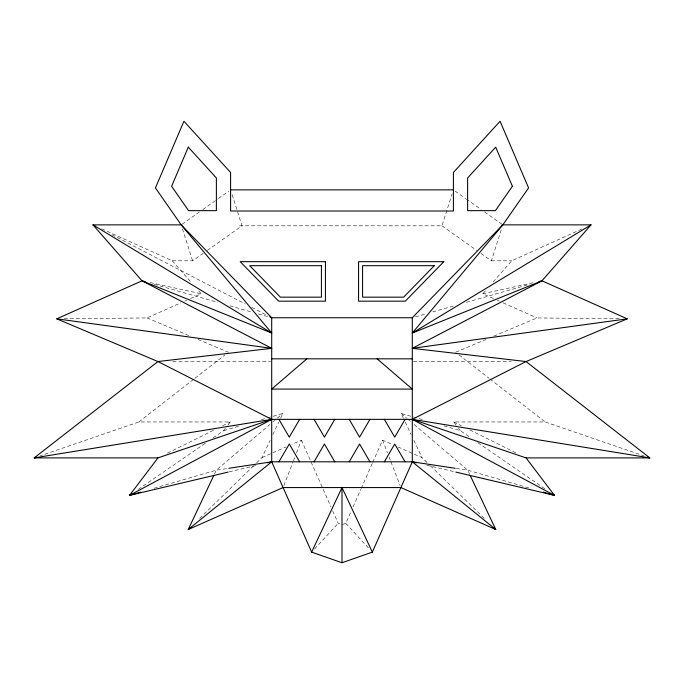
<?xml version="1.0" encoding="UTF-8"?>
<svg xmlns="http://www.w3.org/2000/svg" width="684" height="684" viewBox="0 0 684 684"><rect width="100%" height="100%" fill="white"/><g stroke="black" fill="none" stroke-linecap="round" stroke-linejoin="round"><path stroke-width="0.51" stroke-dasharray="3.42 2.56" d="M239.545 225.814L441.967 225.814L452.133 193.871M480.972 253.448L491.377 260.809L501.543 228.858M283.86 485.589L293.026 461.88M293.402 460.896L294.932 456.946M296.463 452.996L301.422 440.154L291.803 444.412M332.663 510.768L338.221 523.346L342 524.662L345.779 523.346L351.337 510.768M353.055 506.895L360.75 489.488M361.186 488.521L372.31 463.367M372.737 462.401L382.578 440.154L392.197 444.412M214.468 474.021L216.272 470.19L269.855 424.525M256.654 462.794L261.981 457.605L270.137 440.325M272.865 434.562L278.756 422.088M280.577 418.249L282.843 413.452L267.547 417.89M213.151 437.871L223.711 430.612L225.498 428.244M227.883 425.097L230.277 421.951L138.869 421.951L40.236 455.818M493.446 298.515L482.81 293.769L485.563 290.632M493.138 281.996L511.717 260.809L582.341 228.815M314.52 549.013L338.221 523.346M199.642 518.404L253.619 465.761M273.096 421.754L276.345 418.984M277.157 418.292L282.843 413.452M138.869 421.951L194.076 378.962M194.914 378.312L225.027 354.859M182.055 224.258L199.386 211.972M202.857 209.518L217.589 199.087M218.461 198.471L228.858 191.101M101.66 228.815L172.282 260.809L192.623 260.809L203.028 253.448M207.363 250.378L242.033 225.814L231.867 193.871M138.356 489.308L206.115 442.71M167.46 453.159L214.092 429.988M222.659 425.73L230.277 421.951M64.202 318.761L147.034 317.923L180.884 302.824M184.748 301.097L186.681 300.242M190.554 298.515L201.19 293.769L198.437 290.632M261.981 457.605L286.032 446.96M455.621 352.251L486.008 339.435M493.848 336.126L536.966 317.923L619.798 318.761M223.711 430.612L240.024 425.875M261.433 419.66L266.529 418.18M154.037 488.256L216.272 470.19L227.781 468.454M415.359 316.872L425.576 313.965M432.724 311.93L454.167 305.816M466.42 302.328L529.732 284.296M229.166 471.849L257.218 465.231M482.81 293.769L533.682 282.629M491.377 260.809L511.717 260.809M172.83 361.545L270.642 361.545M413.358 361.545L511.17 361.545M456.117 425.097L453.723 421.951L545.131 421.951L643.764 455.818M456.219 468.454L467.728 470.19L529.963 488.256M150.318 282.629L201.19 293.769M426.782 465.231L454.834 471.849M154.268 284.296L217.58 302.328M229.833 305.816L251.276 311.93M258.424 313.965L268.641 316.872M403.423 418.249L401.157 413.452L422.567 419.66M443.976 425.875L460.289 430.612L470.849 437.871M147.034 317.923L190.152 336.126M197.992 339.435L228.379 352.251M397.968 446.96L422.019 457.605L427.346 462.794M497.319 300.242L499.252 301.097M503.116 302.824L536.966 317.923M453.723 421.951L461.341 425.73M469.908 429.988L516.54 453.159M111.868 234.697L245.223 303.987M251.84 307.424L267.923 315.777M477.885 442.71L545.644 489.308M455.142 191.101L465.539 198.471M466.411 199.087L481.143 209.518M484.614 211.972L501.945 224.258M441.967 225.814L476.637 250.378M458.973 354.859L489.086 378.312M489.924 378.962L545.131 421.951M401.157 413.452L406.843 418.292M407.655 418.984L410.904 421.754M414.145 424.525L467.728 470.19L470.224 475.483M430.381 465.761L484.358 518.404M345.779 523.346L369.48 549.013M172.282 260.809L190.862 281.996M458.502 428.244L460.289 430.612M405.244 422.088L411.135 434.562M413.863 440.325L422.019 457.605M301.422 440.154L330.945 506.895M382.578 440.154L387.537 452.996M389.068 456.946L390.598 460.896M390.974 461.88L400.14 485.589M182.457 228.858L192.623 260.809"/><path stroke-width="1.03" d="M372.353 552.116L412.298 461.811L412.298 317.744L502.817 224.865L528.57 187.929L500.072 121.256L453.406 172.453L453.406 211.014L230.593 211.014L230.593 172.453L183.928 121.256L155.43 187.929L181.183 224.865L271.702 333.04L142.016 280.808L92.956 224.865L181.183 224.865L271.702 317.744L271.702 461.811L311.647 552.116L342 562.744L372.353 552.116L342 487.564L311.647 552.116M213.776 475.483L188.237 529.519L283.091 487.564L400.909 487.564L495.763 529.519L470.224 475.483M299.652 419.352L289.281 437.136L278.901 419.352M278.901 461.811L289.281 444.027L299.652 461.811M334.801 419.352L324.43 437.136L314.05 419.352M314.05 461.811L324.43 444.027L334.801 461.811M369.95 419.352L359.57 437.136L349.199 419.352M349.199 461.811L359.57 444.027L369.95 461.811M405.099 419.352L394.719 437.136L384.348 419.352M384.348 461.811L394.719 444.027L405.099 461.811M228.123 472.097L129.55 495.361L157.944 457.895L271.702 419.352L412.298 419.352L649.8 457.895L526.056 361.545L412.298 348.336L541.985 280.808L591.044 224.865L502.817 224.865L412.298 333.04L541.985 280.808L627.237 318.838L526.056 361.545L412.298 419.352L554.45 495.361L526.056 457.895L412.298 419.352M189.759 528.039L188.237 529.519L271.702 461.811L412.298 461.811L455.176 468.292M306.851 358.826L271.702 389.085L412.298 389.085L377.149 358.826M140.776 492.104L129.55 495.361L131.311 494.147M412.298 333.04L591.044 224.865M129.55 495.361L271.702 419.352L157.944 361.545L56.763 318.838L142.016 280.808L145.076 281.68M36.209 457.203L34.2 457.895L157.944 457.895M538.924 281.68L541.985 280.808M267.555 462.794L271.702 461.811L228.824 468.292M271.702 419.352L34.2 457.895L157.944 361.545L271.702 348.336L142.016 280.808M412.298 348.336L627.237 318.838M230.593 189.87L453.406 189.87M412.298 317.744L271.702 317.744L269.812 316.76M271.702 358.826L412.298 358.826M526.056 457.895L649.8 457.895L647.791 457.203M56.763 318.838L271.702 348.336M416.445 462.794L412.298 461.811L495.763 529.519L494.241 528.039M455.877 472.097L554.45 495.361L552.689 494.147M543.224 492.104L554.45 495.361M94.845 225.848L92.956 224.865L271.702 333.04M342 487.564L342 562.744M188.305 147.154L171.598 186.27L188.604 210.655L216.383 210.655L216.383 177.96L188.305 147.154M512.401 186.27L495.396 210.655L467.617 210.655L467.617 177.96L495.695 147.154L512.401 186.27M434.306 265.683L403.62 297.164L362.58 297.164L362.58 265.683L434.306 265.683M443.805 261.673L405.304 301.174L358.57 301.174L358.57 261.673L443.805 261.673M325.43 261.673L240.195 261.673L278.696 301.174L325.43 301.174L325.43 261.673M321.42 265.683L249.694 265.683L280.38 297.164L321.42 297.164L321.42 265.683"/></g></svg>
